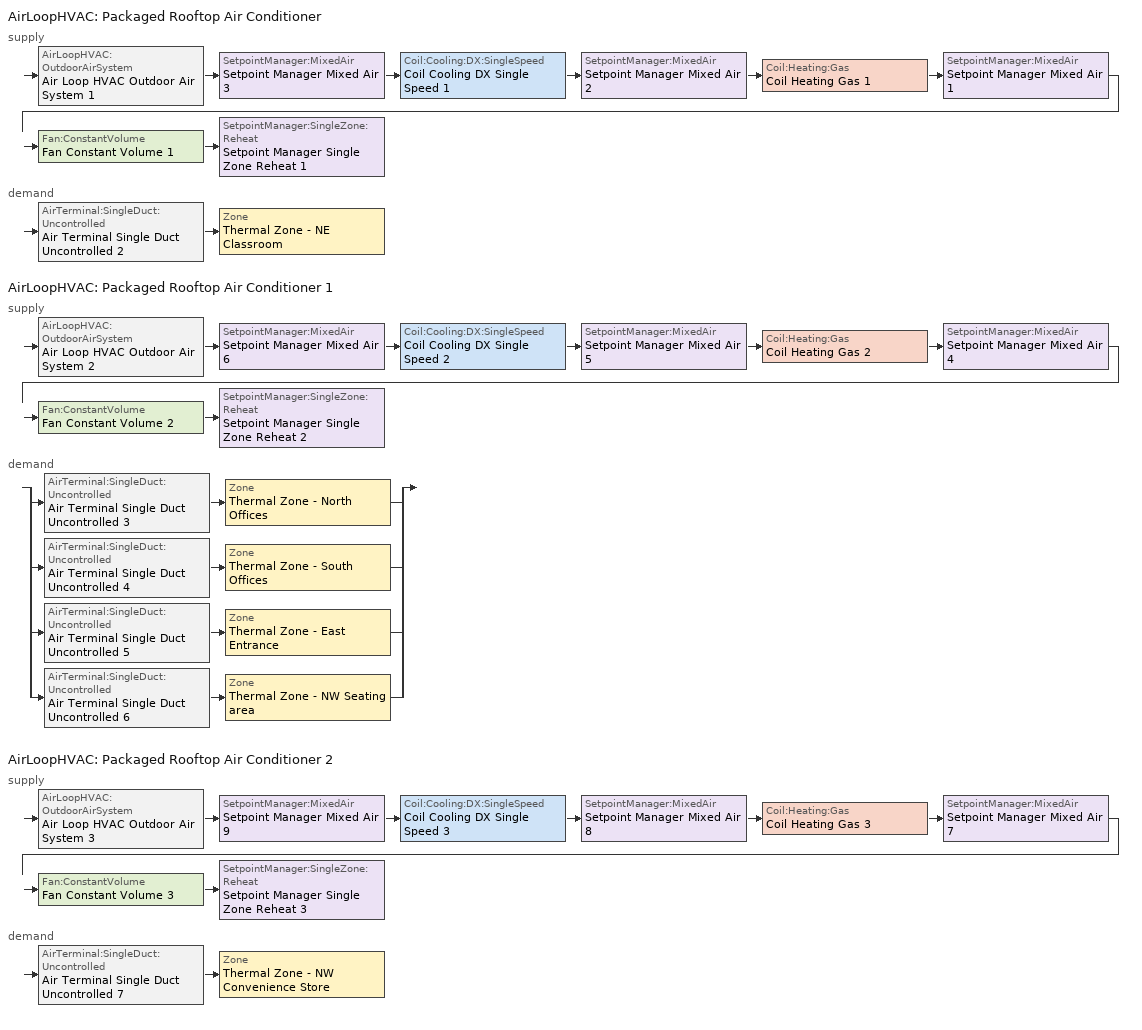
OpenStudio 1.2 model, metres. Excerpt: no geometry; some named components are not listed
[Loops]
AirLoopHVAC 'Packaged Rooftop Air Conditioner'
 supply: AirLoopHVAC:OutdoorAirSystem 'Air Loop HVAC Outdoor Air System 1' > SetpointManager:MixedAir 'Setpoint Manager Mixed Air 3' > Coil:Cooling:DX:SingleSpeed 'Coil Cooling DX Single Speed 1' > SetpointManager:MixedAir 'Setpoint Manager Mixed Air 2' > Coil:Heating:Gas 'Coil Heating Gas 1' > SetpointManager:MixedAir 'Setpoint Manager Mixed Air 1' > Fan:ConstantVolume 'Fan Constant Volume 1' > SetpointManager:SingleZone:Reheat 'Setpoint Manager Single Zone Reheat 1'
 demand: AirTerminal:SingleDuct:Uncontrolled 'Air Terminal Single Duct Uncontrolled 2' > Zone 'Thermal Zone - NE Classroom'
AirLoopHVAC 'Packaged Rooftop Air Conditioner 1'
 supply: AirLoopHVAC:OutdoorAirSystem 'Air Loop HVAC Outdoor Air System 2' > SetpointManager:MixedAir 'Setpoint Manager Mixed Air 6' > Coil:Cooling:DX:SingleSpeed 'Coil Cooling DX Single Speed 2' > SetpointManager:MixedAir 'Setpoint Manager Mixed Air 5' > Coil:Heating:Gas 'Coil Heating Gas 2' > SetpointManager:MixedAir 'Setpoint Manager Mixed Air 4' > Fan:ConstantVolume 'Fan Constant Volume 2' > SetpointManager:SingleZone:Reheat 'Setpoint Manager Single Zone Reheat 2'
 demand: split
  | AirTerminal:SingleDuct:Uncontrolled 'Air Terminal Single Duct Uncontrolled 3' > Zone 'Thermal Zone - North Offices'
  | AirTerminal:SingleDuct:Uncontrolled 'Air Terminal Single Duct Uncontrolled 4' > Zone 'Thermal Zone - South Offices'
  | AirTerminal:SingleDuct:Uncontrolled 'Air Terminal Single Duct Uncontrolled 5' > Zone 'Thermal Zone - East Entrance'
  | AirTerminal:SingleDuct:Uncontrolled 'Air Terminal Single Duct Uncontrolled 6' > Zone 'Thermal Zone - NW Seating area'
AirLoopHVAC 'Packaged Rooftop Air Conditioner 2'
 supply: AirLoopHVAC:OutdoorAirSystem 'Air Loop HVAC Outdoor Air System 3' > SetpointManager:MixedAir 'Setpoint Manager Mixed Air 9' > Coil:Cooling:DX:SingleSpeed 'Coil Cooling DX Single Speed 3' > SetpointManager:MixedAir 'Setpoint Manager Mixed Air 8' > Coil:Heating:Gas 'Coil Heating Gas 3' > SetpointManager:MixedAir 'Setpoint Manager Mixed Air 7' > Fan:ConstantVolume 'Fan Constant Volume 3' > SetpointManager:SingleZone:Reheat 'Setpoint Manager Single Zone Reheat 3'
 demand: AirTerminal:SingleDuct:Uncontrolled 'Air Terminal Single Duct Uncontrolled 7' > Zone 'Thermal Zone - NW Convenience Store'
[SizingPeriod:DesignDay] Barometric Pressure {Pa}=100296; Sky Clearness=0; Rain Indicator=0; Snow Indicator=0; Day of Month=21; Daylight Saving Time Indicator=0; Dry-Bulb Temperature Range Modifier Type=DefaultMultipliers
Name | Maximum Dry-Bulb Temperature {C} | Daily Dry-Bulb Temperature Range {deltaC} | Humidity Indicating Conditions at Maximum Dry-Bulb {BasedOnField A3} | Wind Speed {m/s} | Wind Direction {deg} | Month | Day Type | Humidity Indicating Type | Solar Model Indicator | ASHRAE Taub | ASHRAE Taud
Trenton Ann Clg .4% Condns Enth=>MDB | 27.5 | 9.9 | 70700 | 5.1 | 220 | 7 | SummerDesignDay | Enthalpy | ASHRAETau | 0.459 | 2.014
Trenton Ann Clg .4% Condns DP=>MDB | 26 | 9.9 | 22.2 | 5.1 | 220 | 7 | SummerDesignDay | Dewpoint | ASHRAETau | 0.459 | 2.014
Trenton Ann Htg 99.6% Condns DB | -21.8 | 0 | -21.8 | 2.9 | 50 | 1 | WinterDesignDay | Wetbulb | ASHRAEClearSky
[Sizing:Zone] Zone Cooling Design Supply Air Temperature {C}=14; Zone Heating Design Supply Air Temperature {C}=40; Zone Cooling Design Supply Air Humidity Ratio {kg-H2O/kg-air}=0.0085; Zone Heating Design Supply Air Humidity Ratio {kg-H2O/kg-air}=0.008; Heating Design Air Flow Method=DesignDay
Thermal Zone - NW Convenience Store; Thermal Zone - North Offices; Thermal Zone - NE Classroom; Thermal Zone - East Entrance; Thermal Zone - South Offices; Thermal Zone - NW Seating area
[Zone equipment]
Thermal Zone - NW Convenience Store: Air Terminal Single Duct Uncontrolled 7, Zone HVAC Baseboard Convective Electric 6
Thermal Zone - North Offices: Air Terminal Single Duct Uncontrolled 3, Zone HVAC Baseboard Convective Electric 2
Thermal Zone - NE Classroom: Air Terminal Single Duct Uncontrolled 2, Zone HVAC Baseboard Convective Electric 1
Thermal Zone - East Entrance: Air Terminal Single Duct Uncontrolled 5, Zone HVAC Baseboard Convective Electric 5
Thermal Zone - South Offices: Air Terminal Single Duct Uncontrolled 4, Zone HVAC Baseboard Convective Electric 3
Thermal Zone - NW Seating area: Air Terminal Single Duct Uncontrolled 6, Zone HVAC Baseboard Convective Electric 4
[AirLoopHVAC] Design Supply Air Flow Rate {m3/s}=AutoSize
Packaged Rooftop Air Conditioner; Packaged Rooftop Air Conditioner 1; Packaged Rooftop Air Conditioner 2
[AvailabilityManager:Scheduled] Schedule=Always On Discrete
Availability Manager Scheduled 1; Availability Manager Scheduled 2; Availability Manager Scheduled 3
[Sizing:System] Type of Load to Size On=Sensible; Minimum System Air Flow Ratio=1; Preheat Design Temperature {C}=7; Preheat Design Humidity Ratio {kg-H2O/kg-Air}=0.008; Precool Design Temperature {C}=12.8; Precool Design Humidity Ratio {kg-H2O/kg-Air}=0.008; Central Cooling Design Supply Air Temperature {C}=12.8; Central Heating Design Supply Air Temperature {C}=10; Sizing Option=NonCoincident; 100% Outdoor Air in Cooling=Yes; 100% Outdoor Air in Heating=Yes; Central Cooling Design Supply Air Humidity Ratio {kg-H2O/kg-Air}=0.0085; Central Heating Design Supply Air Humidity Ratio {kg-H2O/kg-Air}=0.008; Cooling Design Air Flow Method=DesignDay; Cooling Design Air Flow Rate {m3/s}=0; Heating Design Air Flow Method=DesignDay; Heating Design Air Flow Rate {m3/s}=0; System Outdoor Air Method=ZoneSum
Name | Design Outdoor Air Flow Rate {m3/s}
Packaged Rooftop Air Conditioner | 0.113
Packaged Rooftop Air Conditioner 1; Packaged Rooftop Air Conditioner 2 | Autosize
[Fan:ConstantVolume] Availability Schedule=Always_On; Pressure Rise {Pa}=500
Name | Maximum Flow Rate {m3/s} | Fan Efficiency | Motor Efficiency
Fan Constant Volume 1 | 0.21
Fan Constant Volume 2 | 0.83 | 0.7
Fan Constant Volume 3 | 0.4 |  | 0.9
[Coil:Heating:Gas] Availability Schedule=Always On Discrete; Gas Burner Efficiency=1; Parasitic Electric Load {W}=0; Parasitic Gas Load {W}=0
Name | Nominal Capacity {W}
Coil Heating Gas 1; Coil Heating Gas 3 | 1350
Coil Heating Gas 2 | 3000
[Coil:Cooling:DX:SingleSpeed] Availability Schedule=Always On Discrete; Rated Total Cooling Capacity {W}=autosize; Rated Sensible Heat Ratio=autosize; Rated Air Flow Rate {m3/s}=autosize; Rated Evaporator Fan Power Per Volume Flow Rate {W/(m3/s)}=773.3; Condenser Type=AirCooled; Evaporative Condenser Effectiveness=0; Evaporative Condenser Air Flow Rate {m3/s}=Autosize; Evaporative Condenser Pump Rated Power Consumption {W}=Autosize; Crankcase Heater Capacity {W}=0; Maximum Outdoor Dry-Bulb Temperature for Crankcase Heater Operation {C}=0; Basin Heater Capacity {W/K}=0; Basin Heater Setpoint Temperature {C}=10
Name | Rated COP {W/W} | Total Cooling Capacity Function of Temperature Curve | Total Cooling Capacity Function of Flow Fraction Curve | Energy Input Ratio Function of Temperature Curve | Energy Input Ratio Function of Flow Fraction Curve | Part Load Fraction Correlation Curve
Coil Cooling DX Single Speed 1 | 3 | Curve Biquadratic 1 | Curve Quadratic 1 | Curve Biquadratic 2 | Curve Quadratic 2 | Curve Quadratic 3
Coil Cooling DX Single Speed 2 | 3 | Curve Biquadratic 3 | Curve Quadratic 4 | Curve Biquadratic 4 | Curve Quadratic 5 | Curve Quadratic 6
Coil Cooling DX Single Speed 3 | 4 | Curve Biquadratic 5 | Curve Quadratic 7 | Curve Biquadratic 6 | Curve Quadratic 8 | Curve Quadratic 9
[SetpointManager:SingleZone:Reheat] Minimum Supply Air Temperature {C}=-99; Maximum Supply Air Temperature {C}=99
Name | Control Zone
Setpoint Manager Single Zone Reheat 1 | Thermal Zone - NE Classroom
Setpoint Manager Single Zone Reheat 2 | Thermal Zone - North Offices
Setpoint Manager Single Zone Reheat 3 | Thermal Zone - NW Convenience Store
[Controller:OutdoorAir] Economizer Control Type=NoEconomizer; Economizer Control Action Type=ModulateFlow; Economizer Maximum Limit Dry-Bulb Temperature {C}=28; Economizer Maximum Limit Enthalpy {J/kg}=64000; Economizer Minimum Limit Dry-Bulb Temperature {C}=-100; Lockout Type=NoLockout; Minimum Limit Type=FixedMinimum; Minimum Outdoor Air Schedule=Always_On; High Humidity Control=No; Heat Recovery Bypass Control Type=BypassWhenOAFlowGreaterThanMinimum
Name | Minimum Outdoor Air Flow Rate {m3/s} | Maximum Outdoor Air Flow Rate {m3/s} | Controller Mechanical Ventilation
Controller Outdoor Air 1 | 0.113 | 0.113 | Controller Mechanical Ventilation 1
Controller Outdoor Air 2 | 0.254 | 0.254 | Controller Mechanical Ventilation 2
Controller Outdoor Air 3 | 0.114 | 0.114 | Controller Mechanical Ventilation 3
[Controller:MechanicalVentilation] Availability Schedule=Always On Discrete; System Outdoor Air Method=ZoneSum
Controller Mechanical Ventilation 1; Controller Mechanical Ventilation 2; Controller Mechanical Ventilation 3
[AirLoopHVAC:OutdoorAirSystem]
Name | Controller
Air Loop HVAC Outdoor Air System 1 | Controller Outdoor Air 1
Air Loop HVAC Outdoor Air System 2 | Controller Outdoor Air 2
Air Loop HVAC Outdoor Air System 3 | Controller Outdoor Air 3
[AirTerminal:SingleDuct:Uncontrolled] Availability Schedule=Always On Discrete; Maximum Air Flow Rate {m3/s}=AutoSize
Air Terminal Single Duct Uncontrolled 2; Air Terminal Single Duct Uncontrolled 3; Air Terminal Single Duct Uncontrolled 4; Air Terminal Single Duct Uncontrolled 5; Air Terminal Single Duct Uncontrolled 6; Air Terminal Single Duct Uncontrolled 7
[ZoneHVAC:Baseboard:Convective:Electric] Availability Schedule=Always On Discrete 1; Efficiency=1
Name | Nominal Capacity {W}
Zone HVAC Baseboard Convective Electric 1 | Autosize
Zone HVAC Baseboard Convective Electric 2; Zone HVAC Baseboard Convective Electric 3; Zone HVAC Baseboard Convective Electric 4; Zone HVAC Baseboard Convective Electric 5; Zone HVAC Baseboard Convective Electric 6 | autosize
[Schedule:Constant] Value=1
Always On Discrete; Always On Discrete 1
[Schedule:Ruleset]
Always_On: Default Day Schedule=Always_On Default Schedule; Summer Design Day Schedule=Always_On Summer Design Day; Winter Design Day Schedule=Always_On Winter Design Day
[Schedule:Day]
Always_On Default Schedule: 24, 0, 0
Always_On Rule 1 Day Schedule; Always_On Winter Design Day; Always_On Summer Design Day: 24, 0, 1
[Schedule:Rule]
Always_On Rule 1: Schedule Ruleset=Always_On; Rule Order=0; Day Schedule=Always_On Rule 1 Day Schedule; Apply Sunday=Yes; Apply Monday=Yes; Apply Tuesday=Yes; Apply Wednesday=Yes; Apply Thursday=Yes; Apply Friday=Yes; Apply Saturday=Yes; Date Specification Type=DateRange; Start Month=1; Start Day=1; End Month=12; End Day=31
[Curve:Biquadratic] Minimum Value of x {BasedOnField A2}=17; Maximum Value of x {BasedOnField A2}=22; Minimum Value of y {BasedOnField A3}=13; Maximum Value of y {BasedOnField A3}=46
Name | Coefficient1 Constant | Coefficient2 x | Coefficient3 x**2 | Coefficient4 y | Coefficient5 y**2 | Coefficient6 x*y
Curve Biquadratic 1; Curve Biquadratic 3; Curve Biquadratic 5 | 0.42415 | 0.04426 | -0.00042 | 0.00333 | -8e-005 | -0.00021
Curve Biquadratic 2; Curve Biquadratic 4; Curve Biquadratic 6 | 1.23649 | -0.02431 | 0.00057 | -0.01434 | 0.00063 | -0.00038
[Curve:Quadratic]
Name | Coefficient1 Constant | Coefficient2 x | Coefficient3 x**2 | Minimum Value of x {BasedOnField A2} | Maximum Value of x {BasedOnField A2}
Curve Quadratic 1; Curve Quadratic 4; Curve Quadratic 7 | 0.77136 | 0.34053 | -0.11088 | 0.75918 | 1.13877
Curve Quadratic 2; Curve Quadratic 5; Curve Quadratic 8 | 1.2055 | -0.32953 | 0.12308 | 0.75918 | 1.13877
Curve Quadratic 3; Curve Quadratic 6; Curve Quadratic 9 | 0.771 | 0.229 | 0 | 0 | 1
